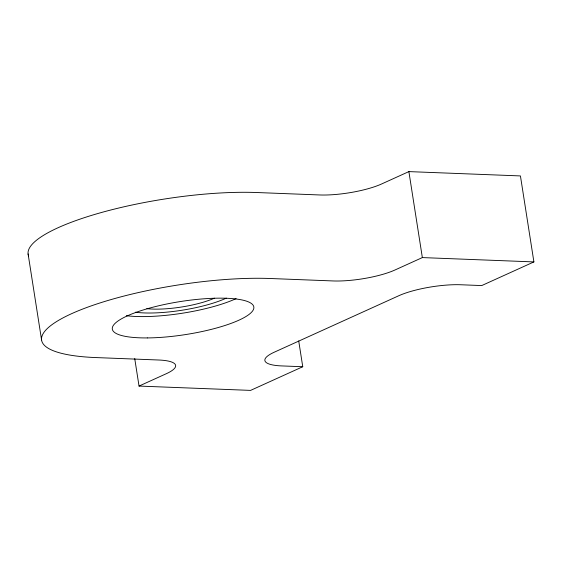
<?xml version="1.0" encoding="UTF-8"?>
<svg xmlns="http://www.w3.org/2000/svg" width="562" height="562" viewBox="0 0 562 562"><rect width="100%" height="100%" fill="white"/><g stroke="black" fill="none" stroke-linecap="round" stroke-linejoin="round"><path stroke-width="0.84" d="M298.717 340.944L302.756 366.733L281.843 365.925A44.749 10.446 -8.9 0 1 274.228 352.219L398.711 295.767A44.749 10.446 -8.9 0 1 460.812 284.758L481.725 285.573L533.9 261.913L520.433 175.927L408.883 171.607L381.64 183.957A44.749 10.446 -8.9 0 1 319.539 194.958L256.792 192.527A143.205 33.432 -8.9 0 0 101.862 212.387A143.205 33.432 -8.9 0 0 28.627 255.97M134.725 358.556L139.032 386.073L166.275 373.716A44.749 10.446 -8.9 0 0 158.66 360.01L95.912 357.572A143.205 33.432 -8.9 0 1 71.529 313.715A143.205 33.432 -8.9 0 1 270.259 278.506L333.006 280.944A44.749 10.446 -8.9 0 0 395.107 269.936L422.35 257.586L533.9 261.913M302.756 366.733L250.582 390.393L139.032 386.073M408.883 171.607L422.35 257.586M28.1 253.926L41.567 339.905M236.082 298.626A71.599 16.712 -8.9 0 1 126.352 315.711M214.375 298.176A44.749 10.446 -8.9 0 1 146.822 308.643M226.289 298.12A58.715 13.706 -8.9 0 1 135.351 312.212M147.307 337.924A71.599 16.712 -8.9 0 0 253.869 307.681A71.599 16.712 -8.9 0 0 148.073 308.524A71.599 16.712 -8.9 0 0 147.307 337.924"/></g></svg>
